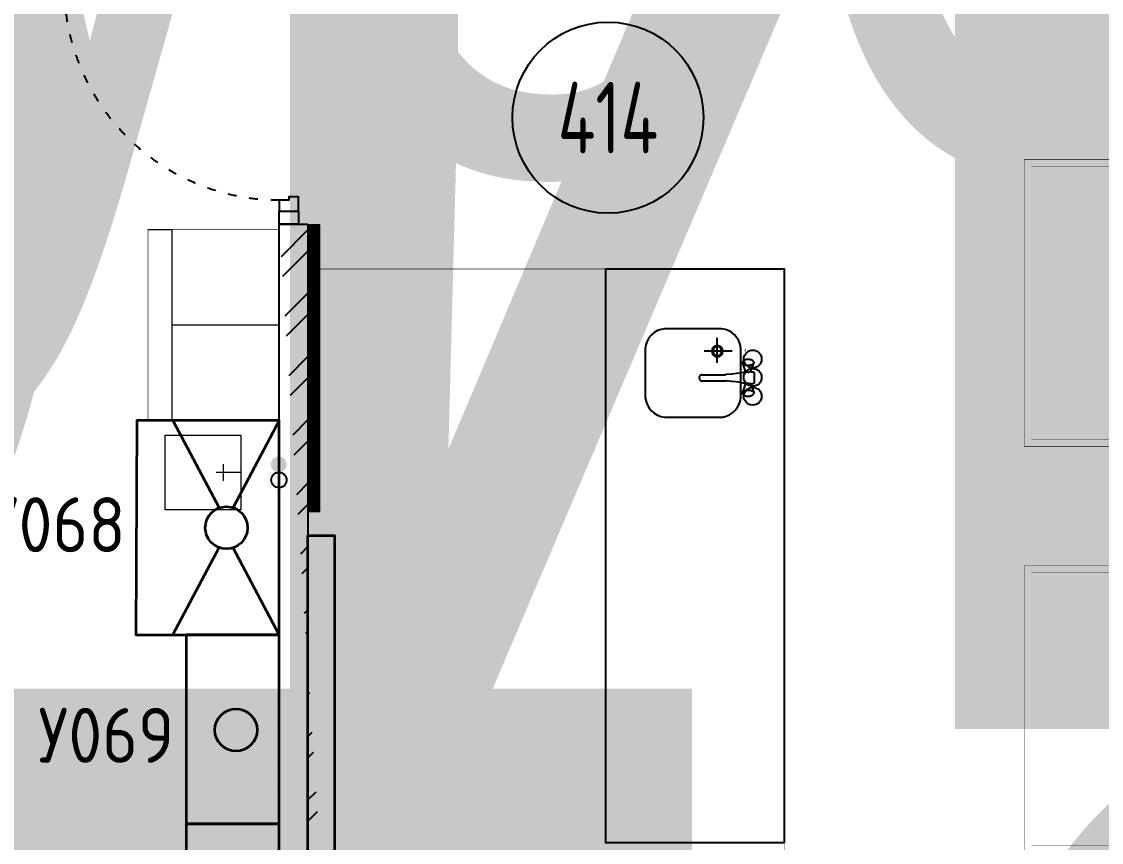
# Model space of a CAD drawing. Header units: millimetres. Extents: x -106726 to 8952771, y -150083 to 686385.
# Drawn here: x 57642 to 62165, y 362412 to 365848 of the extents above; entities that cross this region are included whole.
import ezdxf
from ezdxf.enums import TextEntityAlignment as Align

# ---------------------------------------------------------------- set-up
doc = ezdxf.new("R2018")
doc.units = ezdxf.units.MM
doc.linetypes.add('ACAD_ISO03W100', pattern=[30, 12, -18])
doc.layers.add('АР_Названия помещений', color=124, linetype='Continuous', lineweight=5, plot=False)
doc.layers.add('АР_Номер помещения', color=1, linetype='Continuous', lineweight=25)
doc.layers.add('ТХ_мебель передв', color=250, linetype='Continuous', lineweight=13)
doc.layers.add('ТХ_ВК_оборуд.ТХ', color=250, linetype='Continuous')
doc.styles.add('ISOCPEUR', font='isocpeur.ttf', dxfattribs={"width": 0.7})
doc.styles.add('ISOCPEUR_1', font='isocpeur.ttf', dxfattribs={"width": 0.9, "height": 250})
doc.styles.get("Standard").update_dxf_attribs({"font": 'arial.ttf'})

# ---------------------------------------------------------------- blocks, each defined once
blk = doc.blocks.new('*U355')
at = {"color": 8}
for points in [[(-55, -80), (-55, 0), (-115, 0), (-115, -40), (-100, -40), (-100, -80), (-55, -80)], [(0, 0), (0, -80), (-55, -80), (-55, 0), (0, 0)], [(-1100, 0), (-1100, -80), (-1045, -80), (-1045, 0), (-1100, 0)], [(-1045, -80), (-1045, 0), (-985, 0), (-985, -40), (-1000, -40), (-1000, -80), (-1045, -80)]]:
    blk.add_lwpolyline(points, dxfattribs=at)
blk.add_lwpolyline([(-100, -80), (-100, -980), (-140, -980), (-140, -80)], close=True, dxfattribs=at)
at = {"color": 8, "linetype": 'ACAD_ISO03W100', "ltscale": 3}
blk.add_arc((-100, -80), 900, 180, 270, dxfattribs=at)
blk = doc.blocks.new('*U443')
at = {"layer": 'АР_Номер помещения', "color": 8}
blk.add_circle((-21247.4, 2280.2), 400, dxfattribs=at)
at = {"color": 8, "style": 'ISOCPEUR', "width": 0.7, "flags": 1}
blk.add_attdef('КАТЕГОРИЯ', (-499.2, -2092.2), '', height=250, dxfattribs=at)
at = {"layer": 'АР_Номер помещения', "color": 8, "style": 'ISOCPEUR', "width": 0.7}
blk.add_attdef('НОМЕР_ПОМЕЩЕНИЯ', text='', height=300, dxfattribs=at).set_placement((-21247.4, 2280.2), align=Align.MIDDLE_CENTER)
blk = doc.blocks.new('*U458')
at = {"color": 8, "style": 'ISOCPEUR', "width": 0.7, "flags": 1}
blk.add_attdef('КАТЕГОРИЯ', (-499.2, -2092.2), '', height=250, dxfattribs=at)
at = {"layer": 'АР_Номер помещения', "color": 8, "style": 'ISOCPEUR', "width": 0.7}
blk.add_attdef('НОМЕР_ПОМЕЩЕНИЯ', text='', height=300, dxfattribs=at).set_placement((-20262.1, 5232.2), align=Align.MIDDLE_CENTER)
blk = doc.blocks.new('*U459')
at = {"color": 8, "style": 'ISOCPEUR', "width": 0.7, "flags": 1}
blk.add_attdef('КАТЕГОРИЯ', (-499.2, -2092.2), '', height=250, dxfattribs=at)
at = {"layer": 'АР_Номер помещения', "color": 8, "style": 'ISOCPEUR', "width": 0.7}
blk.add_attdef('НОМЕР_ПОМЕЩЕНИЯ', text='', height=300, dxfattribs=at).set_placement((-19374.1, -763.4), align=Align.MIDDLE_CENTER)
blk = doc.blocks.new('*U446')
at = {"color": 8, "style": 'ISOCPEUR', "width": 0.7, "flags": 1}
blk.add_attdef('КАТЕГОРИЯ', (-499.2, -2092.2), '', height=250, dxfattribs=at)
at = {"layer": 'АР_Номер помещения', "color": 8, "style": 'ISOCPEUR', "width": 0.7}
blk.add_attdef('НОМЕР_ПОМЕЩЕНИЯ', text='', height=300, dxfattribs=at).set_placement((-15034.8, 2095), align=Align.MIDDLE_CENTER)
blk = doc.blocks.new('*U439')
at = {"color": 8, "style": 'ISOCPEUR', "width": 0.7, "flags": 1}
blk.add_attdef('КАТЕГОРИЯ', (-499.2, -2092.2), '', height=250, dxfattribs=at)
at = {"layer": 'АР_Номер помещения', "color": 8, "style": 'ISOCPEUR', "width": 0.7}
blk.add_attdef('НОМЕР_ПОМЕЩЕНИЯ', text='', height=300, dxfattribs=at).set_placement((-22215.2, -980.8), align=Align.MIDDLE_CENTER)
blk = doc.blocks.new('*U429')
at = {"color": 8, "style": 'ISOCPEUR', "width": 0.7, "flags": 1}
blk.add_attdef('КАТЕГОРИЯ', (-499.2, -2092.2), '', height=250, dxfattribs=at)
at = {"layer": 'АР_Номер помещения', "color": 8, "style": 'ISOCPEUR', "width": 0.7}
blk.add_attdef('НОМЕР_ПОМЕЩЕНИЯ', text='', height=300, dxfattribs=at).set_placement((-20810.6, 2284.3), align=Align.MIDDLE_CENTER)
blk = doc.blocks.new('стол хим с раковиной 2400х750')
at = {"color": 8}
blk.add_lwpolyline([(-16843.1, 20393.6), (-16843.1, 22793.6), (-17593.1, 22793.6), (-17593.1, 20393.6)], close=True, dxfattribs=at)
at = {"layer": 'ТХ_ВК_оборуд.ТХ', "color": 8}
for p, q in [((-17124.8, 22401.5), (-17124.7, 22505.4)), ((-17062.4, 22449.9), (-17180.2, 22450)), ((-17009, 22453.5), (-17008.5, 22453.6)), ((-17008.5, 22453.6), (-17008, 22453.6)), ((-17008.5, 22453.6), (-17008, 22453.6)), ((-17007.2, 22455.2), (-17007.8, 22456.3)), ((-17018.7, 22402.6), (-17018.4, 22404.6)), ((-17018.4, 22400.5), (-17018.7, 22402.6)), ((-17018.4, 22404.6), (-17017.3, 22406.7)), ((-17017.3, 22398.5), (-17018.4, 22400.5)), ((-17006.5, 22366.9), (-17018.4, 22400.5)), ((-17017.3, 22406.7), (-17013.5, 22411.2)), ((-17015.5, 22396.6), (-17017.3, 22398.5)), ((-17013.1, 22394.8), (-17015.5, 22396.6)), ((-17013.5, 22411.2), (-17012.1, 22412.8)), ((-17010.2, 22393.4), (-17013.1, 22394.8)), ((-17012.1, 22412.8), (-17010.1, 22414.2)), ((-17006.7, 22392.2), (-17010.2, 22393.4)), ((-17010.1, 22414.2), (-17007.6, 22415.4)), ((-17008.8, 22414.8), (-17006, 22415.8)), ((-17004.2, 22390.7), (-17008, 22391.6)), ((-17006, 22415.8), (-17002.8, 22416.5)), ((-17000.1, 22390.1), (-17004.2, 22390.7)), ((-17002.8, 22416.5), (-16999.4, 22417)), ((-16996, 22389.9), (-17000.1, 22390.1)), ((-16999.4, 22417), (-16996, 22417.1)), ((-16996, 22417.1), (-16992.5, 22417)), ((-16991.8, 22390.1), (-16996, 22389.9)), ((-16992.5, 22417), (-16989.1, 22416.5)), ((-16987.8, 22390.7), (-16991.8, 22390.1)), ((-16989.1, 22416.5), (-16986, 22415.8)), ((-16984, 22391.6), (-16987.8, 22390.7)), ((-16986, 22415.8), (-16983.1, 22414.8)), ((-16984.1, 22366.3), (-16972.3, 22399.9)), ((-16984.1, 22366.3), (-16972.3, 22399.9)), ((-16980.5, 22392.8), (-16984, 22391.6)), ((-16983.1, 22414.8), (-16980.6, 22413.6)), ((-16980.6, 22413.6), (-16978.6, 22412.1)), ((-16977.6, 22394.2), (-16980.5, 22392.8)), ((-16978.6, 22412.1), (-16977.2, 22410.6)), ((-16975.2, 22395.9), (-16977.6, 22394.2)), ((-16973.4, 22406), (-16977.2, 22410.6)), ((-16973.4, 22397.8), (-16975.2, 22395.9)), ((-16973.4, 22406), (-16972.3, 22404)), ((-16972.3, 22399.9), (-16973.4, 22397.8)), ((-16972.3, 22404), (-16972, 22401.9)), ((-16972, 22401.9), (-16972.3, 22399.9)), ((-17200.7, 22342.1), (-17201.1, 22340.4)), ((-17200, 22343.6), (-17200.7, 22342.1)), ((-17200, 22343.1), (-17200.5, 22340.9)), ((-17200, 22343.1), (-17200.5, 22340.9)), ((-17199.1, 22345.2), (-17200, 22343.1)), ((-17199.1, 22345.2), (-17200, 22343.1)), ((-17199.3, 22344.7), (-17200, 22343.6)), ((-17198, 22347.1), (-17199.1, 22345.2)), ((-17198, 22347.1), (-17199.1, 22345.2)), ((-17196.5, 22348.7), (-17198, 22347.1)), ((-17196.5, 22348.7), (-17198, 22347.1)), ((-17194.8, 22350.1), (-17196.5, 22348.7)), ((-17192.9, 22351), (-17194.8, 22350)), ((-17191, 22351.6), (-17192.9, 22351)), ((-17191, 22351.6), (-17192.9, 22351)), ((-17191, 22351.6), (-17090.1, 22351.6)), ((-17191, 22351.6), (-17090.1, 22351.6)), ((-17088.1, 22351.8), (-17090.1, 22351.6)), ((-17088.1, 22351.8), (-17090.1, 22351.6)), ((-17064.9, 22353.6), (-17088.1, 22351.8)), ((-17042.5, 22356.3), (-17063.6, 22354.3)), ((-17026.4, 22358.6), (-17042.7, 22356.3)), ((-17014.3, 22361.2), (-17026.4, 22358.6)), ((-17007.8, 22364.1), (-17014.6, 22361.2)), ((-17008, 22363.6), (-17006, 22363.6)), ((-17006.4, 22364.3), (-17007.2, 22365.2)), ((-17005.2, 22363.4), (-17006.4, 22364.3)), ((-17005.2, 22363.4), (-17006.4, 22364.3)), ((-17006, 22363.6), (-17006, 22364)), ((-17003.7, 22362.7), (-17005.2, 22363.4)), ((-17003.7, 22362.7), (-17005.2, 22363.4)), ((-17002, 22362.1), (-17003.7, 22362.7)), ((-17002, 22362.1), (-17003.7, 22362.7)), ((-17000.1, 22361.7), (-17002, 22362.1)), ((-17000.1, 22361.7), (-17002, 22362.1)), ((-16998, 22361.4), (-17000.1, 22361.7)), ((-16998, 22361.4), (-17000.1, 22361.7)), ((-16996, 22361.3), (-16998, 22361.4)), ((-16996, 22361.3), (-16998, 22361.4)), ((-16993.9, 22361.4), (-16996, 22361.3)), ((-16993.9, 22361.4), (-16996, 22361.3)), ((-16991.9, 22361.7), (-16993.9, 22361.4)), ((-16991.9, 22361.7), (-16993.9, 22361.4)), ((-16990, 22362.1), (-16991.9, 22361.7)), ((-16990, 22362.1), (-16991.9, 22361.7)), ((-16988.3, 22362.7), (-16990, 22362.1)), ((-16988.3, 22362.7), (-16990, 22362.1)), ((-16986.8, 22363.4), (-16988.3, 22362.7)), ((-16986.8, 22363.4), (-16988.3, 22362.7)), ((-16985.6, 22364.3), (-16986.8, 22363.4)), ((-16985.6, 22364.3), (-16986.8, 22363.4)), ((-16986, 22363.6), (-16986, 22364)), ((-16986, 22363.6), (-16974, 22363.6)), ((-16984.7, 22365.2), (-16985.6, 22364.3)), ((-16984.7, 22365.2), (-16985.6, 22364.3)), ((-16984.1, 22366.3), (-16984.7, 22365.2)), ((-16984.1, 22366.3), (-16984.7, 22365.2)), ((-16974, 22363.6), (-16973.4, 22363.6)), ((-16974, 22363.6), (-16973.4, 22363.6)), ((-16973.4, 22363.6), (-16972.9, 22363.5)), ((-16973.4, 22363.6), (-16972.9, 22363.5)), ((-16972.9, 22363.5), (-16972.5, 22363.2)), ((-16972.9, 22363.5), (-16972.5, 22363.2)), ((-16972.5, 22363.2), (-16972, 22362.9)), ((-16972.5, 22363.2), (-16972, 22362.9)), ((-16972, 22362.9), (-16971.7, 22362.6)), ((-16972, 22362.9), (-16971.7, 22362.6)), ((-16971.7, 22362.6), (-16971.4, 22362.1)), ((-16971.7, 22362.6), (-16971.4, 22362.1)), ((-16971.4, 22362.1), (-16971.1, 22361.7)), ((-16971.4, 22362.1), (-16971.1, 22361.7)), ((-16971.1, 22361.7), (-16971, 22361.2)), ((-16971.1, 22361.7), (-16971, 22361.2)), ((-16971, 22361.2), (-16971, 22360.6)), ((-16971, 22361.2), (-16971, 22360.6)), ((-16971, 22360.6), (-16971, 22316.6)), ((-17201.1, 22340.4), (-17201.2, 22338.6)), ((-17201.2, 22338.6), (-17201.1, 22336.9)), ((-17201.1, 22336.9), (-17200.7, 22335.2)), ((-17200.5, 22340.9), (-17200.7, 22338.6)), ((-17200.5, 22340.9), (-17200.7, 22338.6)), ((-17200.7, 22338.6), (-17200.5, 22336.4)), ((-17200.7, 22338.6), (-17200.5, 22336.4)), ((-17200.7, 22335.2), (-17200, 22333.6)), ((-17200.5, 22336.4), (-17200, 22334.2)), ((-17200.5, 22336.4), (-17200, 22334.2)), ((-17200, 22334.2), (-17199.1, 22332.1)), ((-17200, 22334.2), (-17199.1, 22332.1)), ((-17200, 22333.6), (-17199.3, 22332.5)), ((-17199.1, 22332.1), (-17198, 22330.2)), ((-17199.1, 22332.1), (-17198, 22330.2)), ((-17198, 22330.2), (-17196.5, 22328.6)), ((-17198, 22330.2), (-17196.5, 22328.6)), ((-17196.5, 22328.6), (-17194.8, 22327.2)), ((-17194.8, 22327.2), (-17192.9, 22326.3)), ((-17194.8, 22327.2), (-17192.9, 22326.3)), ((-17192.9, 22326.3), (-17191, 22325.7)), ((-17192.9, 22326.3), (-17191, 22325.7)), ((-17191, 22325.7), (-17090.1, 22325.6)), ((-17090.3, 22325.7), (-17090.1, 22325.6)), ((-17090.1, 22325.6), (-17088.1, 22325.4)), ((-17090.1, 22325.6), (-17088.1, 22325.4)), ((-17064.9, 22323.6), (-17088.1, 22325.4)), ((-17043.7, 22321.6), (-17064.9, 22323.6)), ((-17027.6, 22319.3), (-17043.9, 22321.6)), ((-17015.5, 22316.7), (-17027.6, 22319.3)), ((-17007.8, 22311), (-17019.6, 22277.4)), ((-17009, 22313.8), (-17015.8, 22316.7)), ((-17009, 22313.8), (-17015.8, 22316.7)), ((-17008.5, 22313.7), (-17009, 22313.8)), ((-17008.5, 22313.7), (-17009, 22313.8)), ((-17008, 22313.6), (-17008.5, 22313.7)), ((-17008, 22313.6), (-17008.5, 22313.7)), ((-17006, 22313.6), (-17008, 22313.6)), ((-17006, 22313.6), (-17008, 22313.6)), ((-17007.8, 22311), (-17007.2, 22312)), ((-17007.8, 22311), (-17007.2, 22312)), ((-17007.2, 22312), (-17006.4, 22313)), ((-17007.2, 22312), (-17006.4, 22313)), ((-17006.4, 22313), (-17005.2, 22313.8)), ((-17006.4, 22313), (-17005.2, 22313.8)), ((-17006, 22313.6), (-17006, 22313.3)), ((-17005.2, 22313.8), (-17003.7, 22314.6)), ((-17005.2, 22313.8), (-17003.7, 22314.6)), ((-17003.7, 22314.6), (-17002, 22315.2)), ((-17003.7, 22314.6), (-17002, 22315.2)), ((-17002, 22315.2), (-17000.1, 22315.6)), ((-17002, 22315.2), (-17000.1, 22315.6)), ((-17000.1, 22315.6), (-16998, 22315.9)), ((-17000.1, 22315.6), (-16998, 22315.9)), ((-16998, 22315.9), (-16996, 22316)), ((-16998, 22315.9), (-16996, 22316)), ((-16996, 22316), (-16993.9, 22315.9)), ((-16996, 22316), (-16993.9, 22315.9)), ((-16993.9, 22315.9), (-16991.9, 22315.6)), ((-16993.9, 22315.9), (-16991.9, 22315.6)), ((-16991.9, 22315.6), (-16990, 22315.2)), ((-16991.9, 22315.6), (-16990, 22315.2)), ((-16990, 22315.2), (-16988.3, 22314.6)), ((-16990, 22315.2), (-16988.3, 22314.6)), ((-16988.3, 22314.6), (-16986.8, 22313.8)), ((-16988.3, 22314.6), (-16986.8, 22313.8)), ((-16986.8, 22313.8), (-16985.6, 22313)), ((-16986.8, 22313.8), (-16985.6, 22313)), ((-16974, 22313.6), (-16986, 22313.6)), ((-16986, 22313.6), (-16986, 22313.3)), ((-16985.6, 22313), (-16984.7, 22312)), ((-16985.6, 22313), (-16984.7, 22312)), ((-16984.7, 22312), (-16984.1, 22311)), ((-16984.7, 22312), (-16984.1, 22311)), ((-16984.1, 22311), (-16972.3, 22277.4)), ((-16973.4, 22313.7), (-16974, 22313.6)), ((-16973.4, 22313.7), (-16974, 22313.6)), ((-16972.9, 22313.8), (-16973.4, 22313.7)), ((-16972.9, 22313.8), (-16973.4, 22313.7)), ((-16972.5, 22314), (-16972.9, 22313.8)), ((-16972.5, 22314), (-16972.9, 22313.8)), ((-16972, 22314.3), (-16972.5, 22314)), ((-16972, 22314.3), (-16972.5, 22314)), ((-16971.7, 22314.7), (-16972, 22314.3)), ((-16971.7, 22314.7), (-16972, 22314.3)), ((-16971.4, 22315.1), (-16971.7, 22314.7)), ((-16971.4, 22315.1), (-16971.7, 22314.7)), ((-16971.1, 22315.6), (-16971.4, 22315.1)), ((-16971.1, 22315.6), (-16971.4, 22315.1)), ((-16971, 22316.1), (-16971.1, 22315.6)), ((-16971, 22316.1), (-16971.1, 22315.6)), ((-16971, 22316.6), (-16971, 22316.1)), ((-16971, 22316.6), (-16971, 22316.1)), ((-17020, 22275.3), (-17019.6, 22277.4)), ((-17019.6, 22273.3), (-17020, 22275.3)), ((-17019.6, 22277.4), (-17018.5, 22279.4)), ((-17018.5, 22271.2), (-17019.6, 22273.3)), ((-17018.5, 22279.4), (-17016.7, 22281.3)), ((-17018.5, 22271.2), (-17014.8, 22266.7)), ((-17016.7, 22281.3), (-17014.3, 22283.1)), ((-17013.3, 22265.1), (-17014.8, 22266.7)), ((-17014.3, 22283.1), (-17011.4, 22284.5)), ((-17014.3, 22283.1), (-17011.4, 22284.5)), ((-17011.3, 22263.7), (-17013.3, 22265.1)), ((-17011.4, 22284.5), (-17008, 22285.7)), ((-17011.4, 22284.5), (-17008, 22285.7)), ((-17008.8, 22262.5), (-17011.3, 22263.7)), ((-17006, 22261.5), (-17008.8, 22262.5)), ((-17008, 22285.7), (-17004.2, 22286.6)), ((-17008, 22285.7), (-17004.2, 22286.6)), ((-17002.8, 22260.7), (-17006, 22261.5)), ((-17004.2, 22286.6), (-17000.1, 22287.2)), ((-17004.2, 22286.6), (-17000.1, 22287.2)), ((-16999.4, 22260.3), (-17002.8, 22260.7)), ((-17000.1, 22287.2), (-16996, 22287.3)), ((-17000.1, 22287.2), (-16996, 22287.3)), ((-16996, 22260.1), (-16999.4, 22260.3)), ((-16996, 22287.3), (-16991.8, 22287.2)), ((-16996, 22287.3), (-16991.8, 22287.2)), ((-16992.5, 22260.3), (-16996, 22260.1)), ((-16989.1, 22260.7), (-16992.5, 22260.3)), ((-16991.8, 22287.2), (-16987.8, 22286.6)), ((-16991.8, 22287.2), (-16987.8, 22286.6)), ((-16986, 22261.5), (-16989.1, 22260.7)), ((-16987.8, 22286.6), (-16984, 22285.7)), ((-16987.8, 22286.6), (-16984, 22285.7)), ((-16983.1, 22262.5), (-16986, 22261.5)), ((-16984, 22285.7), (-16980.5, 22284.5)), ((-16984, 22285.7), (-16980.5, 22284.5)), ((-16980.6, 22263.7), (-16983.1, 22262.5)), ((-16978.6, 22265.1), (-16980.6, 22263.7)), ((-16980.5, 22284.5), (-16977.6, 22283.1)), ((-16980.5, 22284.5), (-16977.6, 22283.1)), ((-16977.2, 22266.7), (-16978.6, 22265.1)), ((-16977.6, 22283.1), (-16975.2, 22281.3)), ((-16977.6, 22283.1), (-16975.2, 22281.3)), ((-16973.4, 22271.2), (-16977.2, 22266.7)), ((-16975.2, 22281.3), (-16973.4, 22279.4)), ((-16975.2, 22281.3), (-16973.4, 22279.4)), ((-16973.4, 22279.4), (-16972.3, 22277.4)), ((-16973.4, 22279.4), (-16972.3, 22277.4)), ((-16972.3, 22273.3), (-16973.4, 22271.2)), ((-16972.3, 22277.4), (-16972, 22275.3)), ((-16972, 22275.3), (-16972.3, 22273.3))]:
    blk.add_line(p, q, dxfattribs=at)
for points in [[(-17106.5, 22544.2), (-17346.2, 22544.2)], [(-17426.4, 22464), (-17426.4, 22254.3)], [(-17026.4, 22254.3), (-17026.4, 22464)], [(-17026.4, 22274.3), (-17026.4, 22319.1)], [(-17346.2, 22174.2), (-17101.9, 22174.2)]]:
    blk.add_lwpolyline(points, dxfattribs=at)
for centre in [(-16976.4, 22417.2), (-16976.4, 22340.3), (-16976.4, 22261.5)]:
    blk.add_circle(centre, 37.3, dxfattribs=at)
for centre, radius, start, end in [((-17336.9, 22454.4), 90, 94.1728, 176.2085), ((-17116.5, 22454.1), 90.6, 5.6753, 83.7168), ((-17336.3, 22264.3), 90.6, 186.2832, 263.7168), ((-17118.3, 22265.3), 92.6, 280.2177, 353.2241)]:
    blk.add_arc(centre, radius, start, end, dxfattribs=at)
at = {"layer": 'ТХ_ВК_оборуд.ТХ', "color": 8, "extrusion": (0, 0, -1)}
for major_axis in [(16.5, 16.5), (13.5, 13.5)]:
    blk.add_ellipse((-17124.8, 22450), major_axis=major_axis, ratio=1, start_param=4.712389, end_param=10.995574, dxfattribs=at)
blk = doc.blocks.new('У058')
at = {"layer": 'ТХ_мебель передв', "color": 8, "ltscale": 100}
for points, const_width in [([(70477.5, 42777), (71077.5, 42777), (71077.5, 41577), (70477.5, 41577)], 2), ([(70507.5, 42747), (71077.5, 42747), (71077.5, 41607), (70507.5, 41607)], 1)]:
    blk.add_lwpolyline(points, close=True, dxfattribs=dict(at, const_width=const_width))
blk = doc.blocks.new('A$C3da1b1ea')
at = {"color": 8, "lineweight": 0}
blk.add_lwpolyline([(0, 0), (50, 0), (50, -1200), (0, -1200), (0, 0)], dxfattribs=at)
blk = doc.blocks.new('У054')
at = {"layer": 'ТХ_мебель передв', "color": 8, "ltscale": 100, "const_width": 2}
blk.add_lwpolyline([(50842.5, 43340), (51392.5, 43340), (51392.5, 42540), (50842.5, 42540)], close=True, dxfattribs=at)
at = {"layer": 'ТХ_мебель передв', "color": 8, "ltscale": 100}
for points in [[(51392.5, 43340), (51292.5, 43340), (51292.5, 42540), (51392.5, 42540)], [(51292.5, 42940), (50842.5, 42940)]]:
    blk.add_lwpolyline(points, dxfattribs=at)

msp = doc.modelspace()

# ---------------------------------------------------------------- hatches: boundary and pattern name
at = {"ltscale": 100}
h = msp.add_hatch(dxfattribs=at)
h.set_pattern_fill('ANSI32', color=256, scale=500)
h.set_pattern_definition([(45, (-1307682.74, 469321.9), (-132.582521, 132.582521), []), (45, (-1307594.35, 469321.9), (-132.582521, 132.582521), [])])
edge = h.paths.add_edge_path()
edge.add_line((58721.7, 365000), (58841.7, 365000))
edge.add_line((58841.7, 365000), (58841.7, 360100))
edge.add_line((58721.7, 360100), (58721.8, 365000))
edge.add_line((59040.3, 360100), (58711.8, 360100))
h = msp.add_hatch(color=256)
h.paths.add_polyline_path([(58685.7, 363995.6, 0.359357), (58711.2, 363961.6), (58711.2, 363995.6)])
h.paths.add_polyline_path([(58685.7, 363995.6), (58711.2, 363995.6), (58711.2, 364026.5, 0.33343)])
h.paths.add_polyline_path([(58711.2, 364026.5), (58711.2, 363961.6, 0.059357), (58719.1, 363960.6, 0.000404), (58719.1, 363960.6), (58719.1, 364027.4, 0.059762)])
h.paths.add_polyline_path([(58719.1, 364027.4), (58719.1, 363960.6, 0.998384)])

# ---------------------------------------------------------------- linework, layer by layer
at = {"const_width": 50}
msp.add_lwpolyline([(58866.7, 363797.2), (58866.7, 364997.2)], dxfattribs=at)
at = {"ltscale": 100}
for points in [[(58721.7, 360100), (58721.7, 365000)], [(58721.7, 365000), (58841.7, 365000)], [(58841.7, 365000), (58841.7, 360100)]]:
    msp.add_lwpolyline(points, dxfattribs=at)
at = {"const_width": 2}
msp.add_lwpolyline([(60837.9, 364812.3), (60837.9, 360185.3), (58841.7, 360185.3), (58841.7, 364812.3)], close=True, dxfattribs=at)
at = {"lineweight": 35, "ltscale": 100}
for points in [[(58721.7, 363280), (58721.7, 364178.1), (58124.4, 364178.1), (58120.2, 363280)], [(58331.7, 363280), (58331.7, 362490), (58721.7, 362490), (58721.7, 363280)], [(58331.7, 362490), (58331.7, 361700), (58721.7, 361700), (58721.7, 362490)]]:
    msp.add_lwpolyline(points, close=True, dxfattribs=at)
for points in [[(58276.4, 364178.1), (58470.4, 363812.4)], [(58721.7, 364178.1), (58528.1, 363813.2)], [(58276.4, 363280), (58470.4, 363645.7)], [(58721.7, 363280), (58528.1, 363644.9)]]:
    msp.add_lwpolyline(points, dxfattribs=at)
at = {"lineweight": 15}
msp.add_lwpolyline([(58561, 364116.4), (58561, 363804.2), (58243.5, 363804.2), (58243.5, 364116.4)], close=True, dxfattribs=at)
for points in [[(58487, 363995.3), (58487, 363925.3)], [(58561, 363960.3), (58457, 363960.3)]]:
    msp.add_lwpolyline(points, dxfattribs=at)
at = {"lineweight": 35}
msp.add_lwpolyline([(58953, 361722.5), (58841.7, 361722.5), (58841.7, 363697.2), (58953, 363697.2)], close=True, dxfattribs=at)
msp.add_circle((58720.2, 363928.8), 32)
at = {"lineweight": 35, "ltscale": 100}
for centre in [(58500.4, 363729), (58540.5, 362882.2)]:
    msp.add_circle(centre, 88.6, dxfattribs=at)

# ---------------------------------------------------------------- block references
ref = msp.add_blockref('*U429', (31561.5, 383260.5))
lines = msp.add_mtext('\\W0.8000;Кабинет информатики с возможностью деления трансформируемой перегородкой на \\Pдва помещения', dxfattribs={"layer": 'АР_Названия помещений', "color": 8, "insert": (2249.4, 378791.3), "char_height": 6955.954, "width": 926.94, "attachment_point": 1})
ref.add_attrib('ИМЯ_ПОМЕЩЕНИЯ', '', (2249.4, 378791.3), dxfattribs={"flags": 104}).embed_mtext(lines)
ref = msp.add_blockref('*U446', (64052.7, 380026.9))
lines = msp.add_mtext('\\W0.8000;Санузел для мальчиков (основная и \\P старшая школа)', dxfattribs={"layer": 'АР_Названия помещений', "color": 8, "insert": (49655.4, 380513.8), "char_height": 9193.039, "width": 926.94, "attachment_point": 1})
ref.add_attrib('ИМЯ_ПОМЕЩЕНИЯ', '', (49655.4, 380513.8), dxfattribs={"flags": 104}).embed_mtext(lines)
ref = msp.add_blockref('*U439', (44596, 376166.1))
lines = msp.add_mtext('\\W0.8000;Кабинет иностранного языка (основная и старшая школа)', dxfattribs={"layer": 'АР_Названия помещений', "color": 8, "insert": (25648.9, 370575.3), "char_height": 5492.578, "width": 640.158, "attachment_point": 1})
ref.add_attrib('ИМЯ_ПОМЕЩЕНИЯ', '', (25648.9, 370575.3), dxfattribs={"flags": 104}).embed_mtext(lines)
ref = msp.add_blockref('*U459', (60392.3, 375713.2))
lines = msp.add_mtext('\\W0.8000;Кабинет иностранного языка\\P(основная и старшая школа)', dxfattribs={"layer": 'АР_Названия помещений', "color": 8, "insert": (44002.9, 370635.8), "char_height": 7749.593, "width": 926.94, "attachment_point": 1})
ref.add_attrib('ИМЯ_ПОМЕЩЕНИЯ', '', (44002.9, 370635.8), dxfattribs={"flags": 104}).embed_mtext(lines)
ref = msp.add_blockref('*U458', (69431.4, 367335.1))
lines = msp.add_mtext('\\W0.8000;Санузел для девочек с комнатой личной гигиены (основная и старшая школа)', dxfattribs={"layer": 'АР_Названия помещений', "color": 8, "insert": (49346.3, 369076.9), "char_height": 3845.635, "width": 926.94, "attachment_point": 1})
ref.add_attrib('ИМЯ_ПОМЕЩЕНИЯ', '', (49346.3, 369076.9), dxfattribs={"flags": 104}).embed_mtext(lines)
at = {"xscale": -1, "rotation": 270}
msp.add_blockref('*U355', (58801.7, 366100), dxfattribs=at)
ref = msp.add_blockref('*U443', (81345.8, 363165.6))
ref.add_attrib('НОМЕР_ПОМЕЩЕНИЯ', '414', dxfattribs={"layer": 'АР_Номер помещения', "color": 8, "height": 300, "style": 'ISOCPEUR', "width": 0.7}).set_placement((60098.4, 365445.8), align=Align.MIDDLE_CENTER)
for name, p in [('У058', (-8635.8, 322492.9)), ('стол хим с раковиной 2400х750', (77681, 342018.1)), ('У058', (-8635.8, 320792.9))]:
    msp.add_blockref(name, p)
at = {"xscale": -1}
msp.add_blockref('У054', (109564.2, 321638.1), dxfattribs=at)
at = {"lineweight": 0, "xscale": -1, "rotation": 180}
msp.add_blockref('A$C3da1b1ea', (58841.7, 363797.2), dxfattribs=at)

# ---------------------------------------------------------------- texts
at = {"lineweight": 35, "style": 'ISOCPEUR_1', "width": 0.9}
for s, p in [('У068', (57503.8, 363626.6)), ('У069', (57712, 362744.8))]:
    msp.add_text(s, height=230, dxfattribs=at).set_placement(p)

doc.saveas('drawing.dxf')
